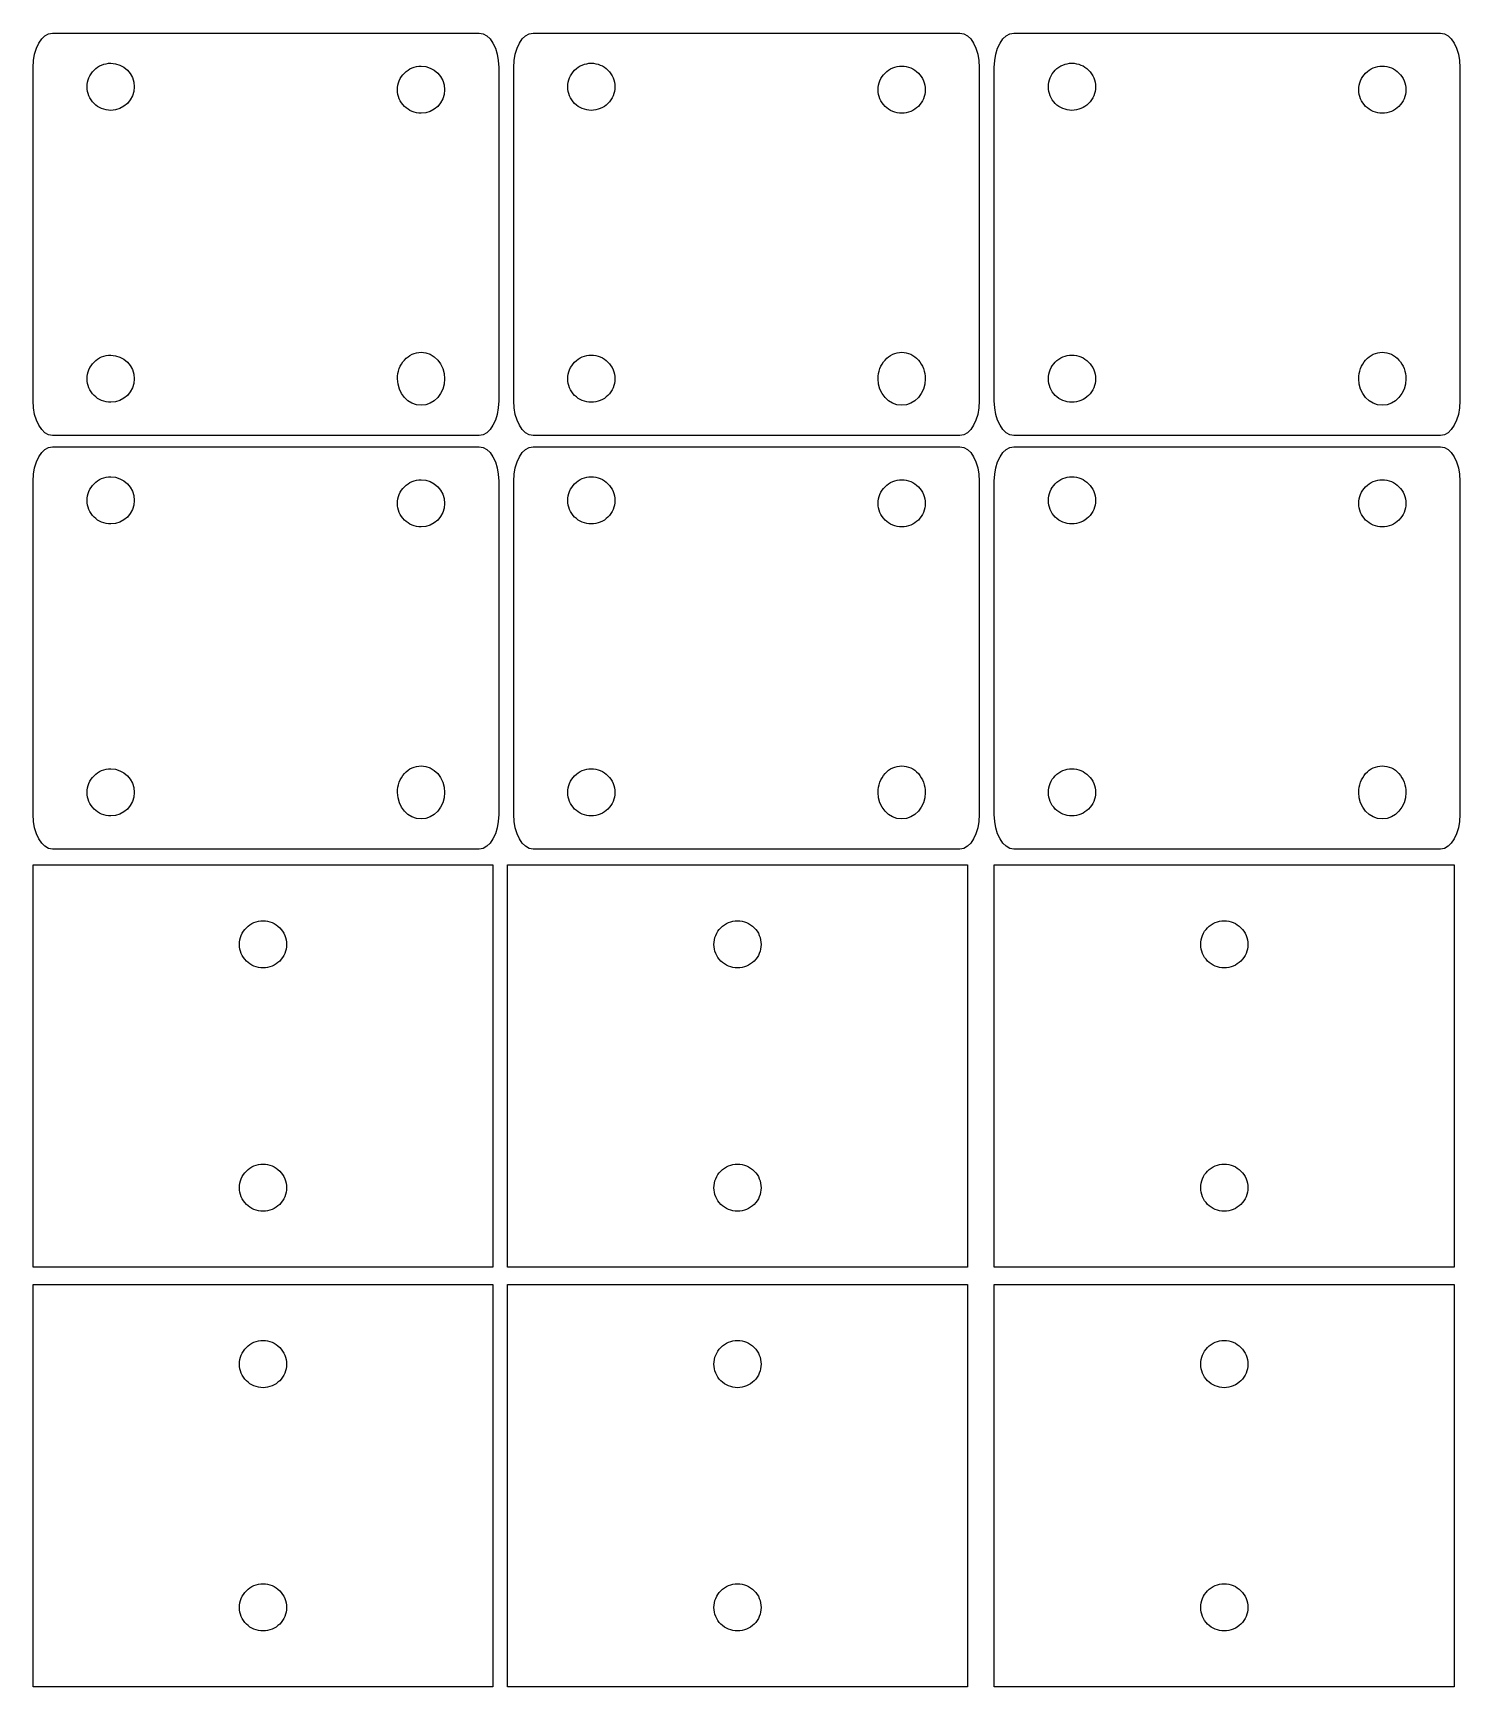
# Model space of a CAD drawing. Extents: x 50 to 174, y 137 to 281.
import ezdxf

# ---------------------------------------------------------------- set-up
doc = ezdxf.new("R2010")
doc.units = 0
doc.layers.add('DecoupeLaser', color=7, linetype='CONTINUOUS')

msp = doc.modelspace()

# ---------------------------------------------------------------- linework, layer by layer
at = {"layer": 'DecoupeLaser', "color": 7}
for p, q in [((51.697541, 281.235652), (88.802459, 281.235652)), ((51.697541, 281.235652), (51.697541, 281.235652)), ((93.501716, 281.235652), (130.6067, 281.235652)), ((93.501716, 281.235652), (93.501716, 281.235652)), ((135.3059, 281.235652), (172.41089, 281.235652)), ((135.3059, 281.235652), (135.3059, 281.235652)), ((50, 249.240494), (50, 278.230809)), ((90.5, 278.230809), (90.5, 249.240494)), ((91.804175, 249.240494), (91.804175, 278.230809)), ((132.30424, 278.230809), (132.30424, 249.240494)), ((133.60836, 249.240494), (133.60836, 278.230809)), ((174.10843, 278.230809), (174.10843, 249.240494)), ((58.800001, 276.56384), (58.800001, 276.56384)), ((85.799999, 276.307464), (85.799999, 276.307464)), ((100.60418, 276.56384), (100.60418, 276.56384)), ((127.60424, 276.307464), (127.60424, 276.307464)), ((142.40837, 276.56384), (142.40837, 276.56384)), ((169.40843, 276.307464), (169.40843, 276.307464)), ((58.800001, 251.16384), (58.800001, 251.16384)), ((85.799999, 251.16384), (85.799999, 251.16384)), ((100.60418, 251.16384), (100.60418, 251.16384)), ((127.60424, 251.16384), (127.60424, 251.16384)), ((142.40837, 251.16384), (142.40837, 251.16384)), ((169.40843, 251.16384), (169.40843, 251.16384)), ((88.802459, 246.235652), (51.697541, 246.235652)), ((130.6067, 246.235652), (93.501716, 246.235652)), ((172.41089, 246.235652), (135.3059, 246.235652)), ((51.697541, 245.252314), (88.802459, 245.252314)), ((51.697541, 245.252314), (51.697541, 245.252314)), ((93.501716, 245.252314), (130.6067, 245.252314)), ((93.501716, 245.252314), (93.501716, 245.252314)), ((135.3059, 245.252314), (172.41089, 245.252314)), ((135.3059, 245.252314), (135.3059, 245.252314)), ((50, 213.257156), (50, 242.247471)), ((90.5, 242.247471), (90.5, 213.257156)), ((91.804175, 213.257156), (91.804175, 242.247471)), ((132.30424, 242.247471), (132.30424, 213.257156)), ((133.60836, 213.257156), (133.60836, 242.247471)), ((174.10843, 242.247471), (174.10843, 213.257156)), ((58.800001, 240.580502), (58.800001, 240.580502)), ((85.799999, 240.324126), (85.799999, 240.324126)), ((100.60418, 240.580502), (100.60418, 240.580502)), ((127.60424, 240.324126), (127.60424, 240.324126)), ((142.40837, 240.580502), (142.40837, 240.580502)), ((169.40843, 240.324126), (169.40843, 240.324126)), ((58.800001, 215.180502), (58.800001, 215.180502)), ((85.799999, 215.180502), (85.799999, 215.180502)), ((100.60418, 215.180502), (100.60418, 215.180502)), ((127.60424, 215.180502), (127.60424, 215.180502)), ((142.40837, 215.180502), (142.40837, 215.180502)), ((169.40843, 215.180502), (169.40843, 215.180502)), ((88.802459, 210.252314), (51.697541, 210.252314)), ((130.6067, 210.252314), (93.501716, 210.252314)), ((172.41089, 210.252314), (135.3059, 210.252314)), ((50, 208.874184), (90, 208.874184)), ((50, 173.874184), (50, 208.874184)), ((90, 208.874184), (90, 173.874184)), ((91.274986, 208.874184), (131.274986, 208.874184)), ((91.274986, 173.874184), (91.274986, 208.874184)), ((131.274986, 208.874184), (131.274986, 173.874184)), ((133.60831, 208.874184), (173.60831, 208.874184)), ((133.60831, 173.874184), (133.60831, 208.874184)), ((173.60831, 208.874184), (173.60831, 173.874184)), ((72.05, 201.957522), (72.05, 201.957522)), ((72.05, 201.957522), (72.05, 201.957522)), ((113.325, 201.957522), (113.325, 201.957522)), ((113.325, 201.957522), (113.325, 201.957522)), ((155.65836, 201.957522), (155.65836, 201.957522)), ((155.65836, 201.957522), (155.65836, 201.957522)), ((72.05, 180.79085), (72.05, 180.79085)), ((72.05, 180.79085), (72.05, 180.79085)), ((113.325, 180.79085), (113.325, 180.79085)), ((113.325, 180.79085), (113.325, 180.79085)), ((155.65836, 180.79085), (155.65836, 180.79085)), ((155.65836, 180.79085), (155.65836, 180.79085)), ((90, 173.874184), (50, 173.874184)), ((131.274986, 173.874184), (91.274986, 173.874184)), ((173.60831, 173.874184), (133.60831, 173.874184)), ((50, 172.36169), (90, 172.36169)), ((50, 137.36169), (50, 172.36169)), ((90, 172.36169), (90, 137.36169)), ((91.274986, 172.36169), (131.274986, 172.36169)), ((91.274986, 137.36169), (91.274986, 172.36169)), ((131.274986, 172.36169), (131.274986, 137.36169)), ((133.60831, 172.36169), (173.60831, 172.36169)), ((133.60831, 137.36169), (133.60831, 172.36169)), ((173.60831, 172.36169), (173.60831, 137.36169)), ((72.05, 165.44501), (72.05, 165.44501)), ((72.05, 165.44501), (72.05, 165.44501)), ((113.325, 165.44501), (113.325, 165.44501)), ((113.325, 165.44501), (113.325, 165.44501)), ((155.65836, 165.44501), (155.65836, 165.44501)), ((155.65836, 165.44501), (155.65836, 165.44501)), ((72.05, 144.27833), (72.05, 144.27833)), ((72.05, 144.27833), (72.05, 144.27833)), ((113.325, 144.27833), (113.325, 144.27833)), ((113.325, 144.27833), (113.325, 144.27833)), ((155.65836, 144.27833), (155.65836, 144.27833)), ((155.65836, 144.27833), (155.65836, 144.27833)), ((90, 137.36169), (50, 137.36169)), ((131.274986, 137.36169), (91.274986, 137.36169)), ((173.60831, 137.36169), (133.60831, 137.36169))]:
    msp.add_line(p, q, dxfattribs=at)
for points in [[(50, 278.230809), (50, 279.895492), (50.757103, 281.235652), (51.697541, 281.235652)], [(88.802459, 281.235652), (89.742897, 281.235652), (90.5, 279.895492), (90.5, 278.230809)], [(91.804175, 278.230809), (91.804175, 279.895492), (92.561278, 281.235652), (93.501716, 281.235652)], [(130.6067, 281.235652), (131.54714, 281.235652), (132.30424, 279.895492), (132.30424, 278.230809)], [(133.60836, 278.230809), (133.60836, 279.895492), (134.36546, 281.235652), (135.3059, 281.235652)], [(172.41089, 281.235652), (173.35133, 281.235652), (174.10843, 279.895492), (174.10843, 278.230809)], [(54.700001, 276.56384), (54.700001, 277.107534), (54.915983, 277.628959), (55.300432, 278.013409)], [(55.300432, 278.013409), (55.684882, 278.397858), (56.206307, 278.61384), (56.750001, 278.61384)], [(56.750001, 278.61384), (57.882185, 278.61384), (58.800001, 277.696024), (58.800001, 276.56384)], [(81.7, 276.307464), (81.7, 276.851158), (81.915982, 277.372583), (82.300431, 277.757033)], [(82.300431, 277.757033), (82.684881, 278.141483), (83.206306, 278.357464), (83.75, 278.357464)], [(83.75, 278.357464), (84.882183, 278.357464), (85.799999, 277.439648), (85.799999, 276.307464)], [(96.504176, 276.56384), (96.504176, 277.107534), (96.720158, 277.628959), (97.104607, 278.013409)], [(97.104607, 278.013409), (97.489057, 278.397858), (98.010482, 278.61384), (98.554176, 278.61384)], [(98.554176, 278.61384), (99.09787, 278.613841), (99.619297, 278.39786), (100.003747, 278.01341)], [(100.003747, 278.01341), (100.388198, 277.628961), (100.60418, 277.107535), (100.60418, 276.56384)], [(123.50424, 276.307464), (123.50424, 276.851158), (123.720222, 277.372583), (124.104671, 277.757033)], [(124.104671, 277.757033), (124.489121, 278.141483), (125.010546, 278.357464), (125.55424, 278.357464)], [(125.55424, 278.357464), (126.097934, 278.357464), (126.619359, 278.141483), (127.003809, 277.757033)], [(127.003809, 277.757033), (127.388258, 277.372583), (127.60424, 276.851158), (127.60424, 276.307464)], [(138.30836, 276.56384), (138.30836, 277.107534), (138.524342, 277.628959), (138.908791, 278.013409)], [(138.908791, 278.013409), (139.293241, 278.397858), (139.814666, 278.61384), (140.35836, 278.61384)], [(140.35836, 278.61384), (140.902056, 278.613843), (141.423484, 278.397862), (141.807935, 278.013412)], [(141.807935, 278.013412), (142.192387, 277.628963), (142.40837, 277.107536), (142.40837, 276.56384)], [(165.30843, 276.307464), (165.30843, 276.851158), (165.524412, 277.372583), (165.908861, 277.757033)], [(165.908861, 277.757033), (166.293311, 278.141483), (166.814736, 278.357464), (167.35843, 278.357464)], [(167.35843, 278.357464), (167.902124, 278.357464), (168.423549, 278.141483), (168.807999, 277.757033)], [(168.807999, 277.757033), (169.192448, 277.372583), (169.40843, 276.851158), (169.40843, 276.307464)], [(55.300432, 275.114271), (54.915983, 275.498721), (54.700001, 276.020146), (54.700001, 276.56384)], [(58.800001, 276.56384), (58.800001, 275.431656), (57.882185, 274.51384), (56.750001, 274.51384)], [(82.300431, 274.857895), (81.915982, 275.242345), (81.7, 275.76377), (81.7, 276.307464)], [(85.799999, 276.307464), (85.799999, 275.175281), (84.882183, 274.257464), (83.75, 274.257464)], [(97.104607, 275.114271), (96.720158, 275.498721), (96.504176, 276.020146), (96.504176, 276.56384)], [(100.60418, 276.56384), (100.60418, 276.020146), (100.388198, 275.498719), (100.003747, 275.11427)], [(124.104671, 274.857895), (123.720222, 275.242345), (123.50424, 275.76377), (123.50424, 276.307464)], [(127.60424, 276.307464), (127.60424, 275.76377), (127.388258, 275.242345), (127.003809, 274.857895)], [(138.908791, 275.114271), (138.524342, 275.498721), (138.30836, 276.020146), (138.30836, 276.56384)], [(142.40837, 276.56384), (142.40837, 276.020144), (142.192387, 275.498717), (141.807935, 275.114268)], [(165.908861, 274.857895), (165.524412, 275.242345), (165.30843, 275.76377), (165.30843, 276.307464)], [(169.40843, 276.307464), (169.40843, 275.76377), (169.192448, 275.242345), (168.807999, 274.857895)], [(56.750001, 274.51384), (56.206307, 274.51384), (55.684882, 274.729822), (55.300432, 275.114271)], [(83.75, 274.257464), (83.206306, 274.257464), (82.684881, 274.473445), (82.300431, 274.857895)], [(98.554176, 274.51384), (98.010482, 274.51384), (97.489057, 274.729822), (97.104607, 275.114271)], [(100.003747, 275.11427), (99.619297, 274.72982), (99.09787, 274.513839), (98.554176, 274.51384)], [(125.55424, 274.257464), (125.010546, 274.257464), (124.489121, 274.473445), (124.104671, 274.857895)], [(127.003809, 274.857895), (126.619359, 274.473445), (126.097934, 274.257464), (125.55424, 274.257464)], [(140.35836, 274.51384), (139.814666, 274.51384), (139.293241, 274.729822), (138.908791, 275.114271)], [(141.807935, 275.114268), (141.423484, 274.729818), (140.902056, 274.513837), (140.35836, 274.51384)], [(167.35843, 274.257464), (166.814736, 274.257464), (166.293311, 274.473445), (165.908861, 274.857895)], [(168.807999, 274.857895), (168.423549, 274.473445), (167.902124, 274.257464), (167.35843, 274.257464)], [(82.300431, 252.794694), (82.684881, 253.227224), (83.206306, 253.470216), (83.75, 253.470216)], [(83.75, 253.470216), (84.882183, 253.470216), (85.799999, 252.437616), (85.799999, 251.16384)], [(124.104671, 252.794694), (124.489121, 253.227224), (125.010546, 253.470216), (125.55424, 253.470216)], [(125.55424, 253.470216), (126.097934, 253.470216), (126.619359, 253.227224), (127.003809, 252.794694)], [(165.908861, 252.794694), (166.293311, 253.227224), (166.814736, 253.470216), (167.35843, 253.470216)], [(167.35843, 253.470216), (167.902124, 253.470216), (168.423549, 253.227224), (168.807999, 252.794694)], [(54.700001, 251.16384), (54.700001, 251.707534), (54.915983, 252.228959), (55.300432, 252.613409)], [(55.300432, 252.613409), (55.684882, 252.997858), (56.206307, 253.21384), (56.750001, 253.21384)], [(56.750001, 253.21384), (57.882185, 253.21384), (58.800001, 252.296024), (58.800001, 251.16384)], [(81.7, 251.16384), (81.7, 251.775529), (81.915981, 252.362165), (82.300431, 252.794694)], [(96.504176, 251.16384), (96.504176, 251.707534), (96.720158, 252.228959), (97.104607, 252.613409)], [(97.104607, 252.613409), (97.489057, 252.997858), (98.010482, 253.21384), (98.554176, 253.21384)], [(98.554176, 253.21384), (99.09787, 253.213841), (99.619297, 252.99786), (100.003747, 252.61341)], [(100.003747, 252.61341), (100.388198, 252.228961), (100.60418, 251.707535), (100.60418, 251.16384)], [(123.50424, 251.16384), (123.50424, 251.775529), (123.720221, 252.362165), (124.104671, 252.794694)], [(127.003809, 252.794694), (127.388259, 252.362165), (127.60424, 251.775529), (127.60424, 251.16384)], [(138.30836, 251.16384), (138.30836, 251.707534), (138.524342, 252.228959), (138.908791, 252.613409)], [(138.908791, 252.613409), (139.293241, 252.997858), (139.814666, 253.21384), (140.35836, 253.21384)], [(140.35836, 253.21384), (140.902056, 253.213843), (141.423484, 252.997862), (141.807935, 252.613412)], [(141.807935, 252.613412), (142.192387, 252.228963), (142.40837, 251.707536), (142.40837, 251.16384)], [(165.30843, 251.16384), (165.30843, 251.775529), (165.524411, 252.362165), (165.908861, 252.794694)], [(168.807999, 252.794694), (169.192449, 252.362165), (169.40843, 251.775529), (169.40843, 251.16384)], [(55.300432, 249.714271), (54.915983, 250.098721), (54.700001, 250.620146), (54.700001, 251.16384)], [(58.800001, 251.16384), (58.800001, 250.031656), (57.882185, 249.11384), (56.750001, 249.11384)], [(83.75, 248.857465), (82.617817, 248.857465), (81.7, 249.890064), (81.7, 251.16384)], [(85.799999, 251.16384), (85.799999, 249.890064), (84.882183, 248.857465), (83.75, 248.857465)], [(97.104607, 249.714271), (96.720158, 250.098721), (96.504176, 250.620146), (96.504176, 251.16384)], [(100.60418, 251.16384), (100.60418, 250.620146), (100.388198, 250.098719), (100.003747, 249.71427)], [(125.55424, 248.857465), (124.422057, 248.857465), (123.50424, 249.890064), (123.50424, 251.16384)], [(127.60424, 251.16384), (127.60424, 249.890064), (126.686424, 248.857465), (125.55424, 248.857465)], [(138.908791, 249.714271), (138.524342, 250.098721), (138.30836, 250.620146), (138.30836, 251.16384)], [(142.40837, 251.16384), (142.40837, 250.620144), (142.192387, 250.098717), (141.807935, 249.714268)], [(167.35843, 248.857465), (166.226247, 248.857465), (165.30843, 249.890064), (165.30843, 251.16384)], [(169.40843, 251.16384), (169.40843, 249.890064), (168.490614, 248.857465), (167.35843, 248.857465)], [(51.697541, 246.235652), (50.757103, 246.235652), (50, 247.575812), (50, 249.240494)], [(56.750001, 249.11384), (56.206307, 249.11384), (55.684882, 249.329822), (55.300432, 249.714271)], [(90.5, 249.240494), (90.5, 247.575812), (89.742897, 246.235652), (88.802459, 246.235652)], [(93.501716, 246.235652), (92.561278, 246.235652), (91.804175, 247.575812), (91.804175, 249.240494)], [(98.554176, 249.11384), (98.010482, 249.11384), (97.489057, 249.329822), (97.104607, 249.714271)], [(100.003747, 249.71427), (99.619297, 249.32982), (99.09787, 249.113839), (98.554176, 249.11384)], [(132.30424, 249.240494), (132.30424, 247.575812), (131.54714, 246.235652), (130.6067, 246.235652)], [(135.3059, 246.235652), (134.36546, 246.235652), (133.60836, 247.575812), (133.60836, 249.240494)], [(140.35836, 249.11384), (139.814666, 249.11384), (139.293241, 249.329822), (138.908791, 249.714271)], [(141.807935, 249.714268), (141.423484, 249.329818), (140.902056, 249.113837), (140.35836, 249.11384)], [(174.10843, 249.240494), (174.10843, 247.575812), (173.35133, 246.235652), (172.41089, 246.235652)], [(50, 242.247471), (50, 243.912154), (50.757103, 245.252314), (51.697541, 245.252314)], [(88.802459, 245.252314), (89.742897, 245.252314), (90.5, 243.912154), (90.5, 242.247471)], [(91.804175, 242.247471), (91.804175, 243.912154), (92.561278, 245.252314), (93.501716, 245.252314)], [(130.6067, 245.252314), (131.54714, 245.252314), (132.30424, 243.912154), (132.30424, 242.247471)], [(133.60836, 242.247471), (133.60836, 243.912154), (134.36546, 245.252314), (135.3059, 245.252314)], [(172.41089, 245.252314), (173.35133, 245.252314), (174.10843, 243.912154), (174.10843, 242.247471)], [(54.700001, 240.580502), (54.700001, 241.124196), (54.915983, 241.645621), (55.300432, 242.030071)], [(55.300432, 242.030071), (55.684882, 242.41452), (56.206307, 242.630502), (56.750001, 242.630502)], [(56.750001, 242.630502), (57.882185, 242.630502), (58.800001, 241.712686), (58.800001, 240.580502)], [(81.7, 240.324126), (81.7, 240.86782), (81.915982, 241.389245), (82.300431, 241.773695)], [(82.300431, 241.773695), (82.684881, 242.158145), (83.206306, 242.374126), (83.75, 242.374126)], [(83.75, 242.374126), (84.882183, 242.374126), (85.799999, 241.45631), (85.799999, 240.324126)], [(96.504176, 240.580502), (96.504176, 241.124196), (96.720158, 241.645621), (97.104607, 242.030071)], [(97.104607, 242.030071), (97.489057, 242.41452), (98.010482, 242.630502), (98.554176, 242.630502)], [(98.554176, 242.630502), (99.09787, 242.630503), (99.619297, 242.414522), (100.003747, 242.030072)], [(100.003747, 242.030072), (100.388198, 241.645623), (100.60418, 241.124197), (100.60418, 240.580502)], [(123.50424, 240.324126), (123.50424, 240.86782), (123.720222, 241.389245), (124.104671, 241.773695)], [(124.104671, 241.773695), (124.489121, 242.158145), (125.010546, 242.374126), (125.55424, 242.374126)], [(125.55424, 242.374126), (126.097934, 242.374126), (126.619359, 242.158145), (127.003809, 241.773695)], [(127.003809, 241.773695), (127.388258, 241.389245), (127.60424, 240.86782), (127.60424, 240.324126)], [(138.30836, 240.580502), (138.30836, 241.124196), (138.524342, 241.645621), (138.908791, 242.030071)], [(138.908791, 242.030071), (139.293241, 242.41452), (139.814666, 242.630502), (140.35836, 242.630502)], [(140.35836, 242.630502), (140.902056, 242.630505), (141.423484, 242.414524), (141.807935, 242.030074)], [(141.807935, 242.030074), (142.192387, 241.645625), (142.40837, 241.124198), (142.40837, 240.580502)], [(165.30843, 240.324126), (165.30843, 240.86782), (165.524412, 241.389245), (165.908861, 241.773695)], [(165.908861, 241.773695), (166.293311, 242.158145), (166.814736, 242.374126), (167.35843, 242.374126)], [(167.35843, 242.374126), (167.902124, 242.374126), (168.423549, 242.158145), (168.807999, 241.773695)], [(168.807999, 241.773695), (169.192448, 241.389245), (169.40843, 240.86782), (169.40843, 240.324126)], [(55.300432, 239.130933), (54.915983, 239.515383), (54.700001, 240.036808), (54.700001, 240.580502)], [(58.800001, 240.580502), (58.800001, 239.448318), (57.882185, 238.530502), (56.750001, 238.530502)], [(82.300431, 238.874557), (81.915982, 239.259007), (81.7, 239.780432), (81.7, 240.324126)], [(85.799999, 240.324126), (85.799999, 239.191943), (84.882183, 238.274126), (83.75, 238.274126)], [(97.104607, 239.130933), (96.720158, 239.515383), (96.504176, 240.036808), (96.504176, 240.580502)], [(100.60418, 240.580502), (100.60418, 240.036808), (100.388198, 239.515381), (100.003747, 239.130932)], [(124.104671, 238.874557), (123.720222, 239.259007), (123.50424, 239.780432), (123.50424, 240.324126)], [(127.60424, 240.324126), (127.60424, 239.780432), (127.388258, 239.259007), (127.003809, 238.874557)], [(138.908791, 239.130933), (138.524342, 239.515383), (138.30836, 240.036808), (138.30836, 240.580502)], [(142.40837, 240.580502), (142.40837, 240.036806), (142.192387, 239.515379), (141.807935, 239.13093)], [(165.908861, 238.874557), (165.524412, 239.259007), (165.30843, 239.780432), (165.30843, 240.324126)], [(169.40843, 240.324126), (169.40843, 239.780432), (169.192448, 239.259007), (168.807999, 238.874557)], [(56.750001, 238.530502), (56.206307, 238.530502), (55.684882, 238.746484), (55.300432, 239.130933)], [(83.75, 238.274126), (83.206306, 238.274126), (82.684881, 238.490107), (82.300431, 238.874557)], [(98.554176, 238.530502), (98.010482, 238.530502), (97.489057, 238.746484), (97.104607, 239.130933)], [(100.003747, 239.130932), (99.619297, 238.746482), (99.09787, 238.530501), (98.554176, 238.530502)], [(125.55424, 238.274126), (125.010546, 238.274126), (124.489121, 238.490107), (124.104671, 238.874557)], [(127.003809, 238.874557), (126.619359, 238.490107), (126.097934, 238.274126), (125.55424, 238.274126)], [(140.35836, 238.530502), (139.814666, 238.530502), (139.293241, 238.746484), (138.908791, 239.130933)], [(141.807935, 239.13093), (141.423484, 238.74648), (140.902056, 238.530499), (140.35836, 238.530502)], [(167.35843, 238.274126), (166.814736, 238.274126), (166.293311, 238.490107), (165.908861, 238.874557)], [(168.807999, 238.874557), (168.423549, 238.490107), (167.902124, 238.274126), (167.35843, 238.274126)], [(82.300431, 216.811356), (82.684881, 217.243886), (83.206306, 217.486878), (83.75, 217.486878)], [(83.75, 217.486878), (84.882183, 217.486878), (85.799999, 216.454278), (85.799999, 215.180502)], [(124.104671, 216.811356), (124.489121, 217.243886), (125.010546, 217.486878), (125.55424, 217.486878)], [(125.55424, 217.486878), (126.097934, 217.486878), (126.619359, 217.243886), (127.003809, 216.811356)], [(165.908861, 216.811356), (166.293311, 217.243886), (166.814736, 217.486878), (167.35843, 217.486878)], [(167.35843, 217.486878), (167.902124, 217.486878), (168.423549, 217.243886), (168.807999, 216.811356)], [(54.700001, 215.180502), (54.700001, 215.724196), (54.915983, 216.245621), (55.300432, 216.630071)], [(55.300432, 216.630071), (55.684882, 217.01452), (56.206307, 217.230502), (56.750001, 217.230502)], [(56.750001, 217.230502), (57.882185, 217.230502), (58.800001, 216.312686), (58.800001, 215.180502)], [(81.7, 215.180502), (81.7, 215.792191), (81.915981, 216.378827), (82.300431, 216.811356)], [(96.504176, 215.180502), (96.504176, 215.724196), (96.720158, 216.245621), (97.104607, 216.630071)], [(97.104607, 216.630071), (97.489057, 217.01452), (98.010482, 217.230502), (98.554176, 217.230502)], [(98.554176, 217.230502), (99.09787, 217.230503), (99.619297, 217.014522), (100.003747, 216.630072)], [(100.003747, 216.630072), (100.388198, 216.245623), (100.60418, 215.724197), (100.60418, 215.180502)], [(123.50424, 215.180502), (123.50424, 215.792191), (123.720221, 216.378827), (124.104671, 216.811356)], [(127.003809, 216.811356), (127.388259, 216.378827), (127.60424, 215.792191), (127.60424, 215.180502)], [(138.30836, 215.180502), (138.30836, 215.724196), (138.524342, 216.245621), (138.908791, 216.630071)], [(138.908791, 216.630071), (139.293241, 217.01452), (139.814666, 217.230502), (140.35836, 217.230502)], [(140.35836, 217.230502), (140.902056, 217.230505), (141.423484, 217.014524), (141.807935, 216.630074)], [(141.807935, 216.630074), (142.192387, 216.245625), (142.40837, 215.724198), (142.40837, 215.180502)], [(165.30843, 215.180502), (165.30843, 215.792191), (165.524411, 216.378827), (165.908861, 216.811356)], [(168.807999, 216.811356), (169.192449, 216.378827), (169.40843, 215.792191), (169.40843, 215.180502)], [(55.300432, 213.730933), (54.915983, 214.115383), (54.700001, 214.636808), (54.700001, 215.180502)], [(58.800001, 215.180502), (58.800001, 214.048318), (57.882185, 213.130502), (56.750001, 213.130502)], [(83.75, 212.874127), (82.617817, 212.874127), (81.7, 213.906726), (81.7, 215.180502)], [(85.799999, 215.180502), (85.799999, 213.906726), (84.882183, 212.874127), (83.75, 212.874127)], [(97.104607, 213.730933), (96.720158, 214.115383), (96.504176, 214.636808), (96.504176, 215.180502)], [(100.60418, 215.180502), (100.60418, 214.636808), (100.388198, 214.115381), (100.003747, 213.730932)], [(125.55424, 212.874127), (124.422057, 212.874127), (123.50424, 213.906726), (123.50424, 215.180502)], [(127.60424, 215.180502), (127.60424, 213.906726), (126.686424, 212.874127), (125.55424, 212.874127)], [(138.908791, 213.730933), (138.524342, 214.115383), (138.30836, 214.636808), (138.30836, 215.180502)], [(142.40837, 215.180502), (142.40837, 214.636806), (142.192387, 214.115379), (141.807935, 213.73093)], [(167.35843, 212.874127), (166.226247, 212.874127), (165.30843, 213.906726), (165.30843, 215.180502)], [(169.40843, 215.180502), (169.40843, 213.906726), (168.490614, 212.874127), (167.35843, 212.874127)], [(51.697541, 210.252314), (50.757103, 210.252314), (50, 211.592474), (50, 213.257156)], [(56.750001, 213.130502), (56.206307, 213.130502), (55.684882, 213.346484), (55.300432, 213.730933)], [(90.5, 213.257156), (90.5, 211.592474), (89.742897, 210.252314), (88.802459, 210.252314)], [(93.501716, 210.252314), (92.561278, 210.252314), (91.804175, 211.592474), (91.804175, 213.257156)], [(98.554176, 213.130502), (98.010482, 213.130502), (97.489057, 213.346484), (97.104607, 213.730933)], [(100.003747, 213.730932), (99.619297, 213.346482), (99.09787, 213.130501), (98.554176, 213.130502)], [(132.30424, 213.257156), (132.30424, 211.592474), (131.54714, 210.252314), (130.6067, 210.252314)], [(135.3059, 210.252314), (134.36546, 210.252314), (133.60836, 211.592474), (133.60836, 213.257156)], [(140.35836, 213.130502), (139.814666, 213.130502), (139.293241, 213.346484), (138.908791, 213.730933)], [(141.807935, 213.73093), (141.423484, 213.34648), (140.902056, 213.130499), (140.35836, 213.130502)], [(174.10843, 213.257156), (174.10843, 211.592474), (173.35133, 210.252314), (172.41089, 210.252314)], [(67.95, 201.957522), (67.95, 202.501216), (68.165982, 203.022641), (68.550431, 203.407091)], [(67.95, 201.957522), (67.95, 202.501216), (68.165982, 203.022641), (68.550431, 203.407091)], [(68.550431, 203.407091), (68.934881, 203.791541), (69.456306, 204.007522), (70, 204.007522)], [(68.550431, 203.407091), (68.934881, 203.791541), (69.456306, 204.007522), (70, 204.007522)], [(70, 204.007522), (70.543694, 204.007522), (71.065119, 203.791541), (71.449569, 203.407091)], [(70, 204.007522), (70.543694, 204.007522), (71.065119, 203.791541), (71.449569, 203.407091)], [(71.449569, 203.407091), (71.834018, 203.022641), (72.05, 202.501216), (72.05, 201.957522)], [(71.449569, 203.407091), (71.834018, 203.022641), (72.05, 202.501216), (72.05, 201.957522)], [(109.225, 201.957522), (109.225, 202.501216), (109.440982, 203.022641), (109.825431, 203.407091)], [(109.225, 201.957522), (109.225, 202.501216), (109.440982, 203.022641), (109.825431, 203.407091)], [(109.825431, 203.407091), (110.209881, 203.791541), (110.731306, 204.007522), (111.275, 204.007522)], [(109.825431, 203.407091), (110.209881, 203.791541), (110.731306, 204.007522), (111.275, 204.007522)], [(111.275, 204.007522), (111.818694, 204.007522), (112.340119, 203.791541), (112.724569, 203.407091)], [(111.275, 204.007522), (111.818694, 204.007522), (112.340119, 203.791541), (112.724569, 203.407091)], [(112.724569, 203.407091), (113.109018, 203.022641), (113.325, 202.501216), (113.325, 201.957522)], [(112.724569, 203.407091), (113.109018, 203.022641), (113.325, 202.501216), (113.325, 201.957522)], [(151.55836, 201.957522), (151.55836, 202.501216), (151.774342, 203.022641), (152.158791, 203.407091)], [(151.55836, 201.957522), (151.55836, 202.501216), (151.774342, 203.022641), (152.158791, 203.407091)], [(152.158791, 203.407091), (152.543241, 203.791541), (153.064666, 204.007522), (153.60836, 204.007522)], [(152.158791, 203.407091), (152.543241, 203.791541), (153.064666, 204.007522), (153.60836, 204.007522)], [(153.60836, 204.007522), (154.152054, 204.007522), (154.673479, 203.791541), (155.057929, 203.407091)], [(153.60836, 204.007522), (154.152054, 204.007522), (154.673479, 203.791541), (155.057929, 203.407091)], [(155.057929, 203.407091), (155.442378, 203.022641), (155.65836, 202.501216), (155.65836, 201.957522)], [(155.057929, 203.407091), (155.442378, 203.022641), (155.65836, 202.501216), (155.65836, 201.957522)], [(68.550431, 200.507953), (68.165982, 200.892403), (67.95, 201.413828), (67.95, 201.957522)], [(68.550431, 200.507953), (68.165982, 200.892403), (67.95, 201.413828), (67.95, 201.957522)], [(72.05, 201.957522), (72.05, 201.413828), (71.834018, 200.892403), (71.449569, 200.507953)], [(72.05, 201.957522), (72.05, 201.413828), (71.834018, 200.892403), (71.449569, 200.507953)], [(109.825431, 200.507953), (109.440982, 200.892403), (109.225, 201.413828), (109.225, 201.957522)], [(109.825431, 200.507953), (109.440982, 200.892403), (109.225, 201.413828), (109.225, 201.957522)], [(113.325, 201.957522), (113.325, 201.413828), (113.109018, 200.892403), (112.724569, 200.507953)], [(113.325, 201.957522), (113.325, 201.413828), (113.109018, 200.892403), (112.724569, 200.507953)], [(152.158791, 200.507953), (151.774342, 200.892403), (151.55836, 201.413828), (151.55836, 201.957522)], [(152.158791, 200.507953), (151.774342, 200.892403), (151.55836, 201.413828), (151.55836, 201.957522)], [(155.65836, 201.957522), (155.65836, 201.413828), (155.442378, 200.892403), (155.057929, 200.507953)], [(155.65836, 201.957522), (155.65836, 201.413828), (155.442378, 200.892403), (155.057929, 200.507953)], [(70, 199.907522), (69.456306, 199.907522), (68.934881, 200.123503), (68.550431, 200.507953)], [(70, 199.907522), (69.456306, 199.907522), (68.934881, 200.123503), (68.550431, 200.507953)], [(71.449569, 200.507953), (71.065119, 200.123503), (70.543694, 199.907522), (70, 199.907522)], [(71.449569, 200.507953), (71.065119, 200.123503), (70.543694, 199.907522), (70, 199.907522)], [(111.275, 199.907522), (110.731306, 199.907522), (110.209881, 200.123503), (109.825431, 200.507953)], [(111.275, 199.907522), (110.731306, 199.907522), (110.209881, 200.123503), (109.825431, 200.507953)], [(112.724569, 200.507953), (112.340119, 200.123503), (111.818694, 199.907522), (111.275, 199.907522)], [(112.724569, 200.507953), (112.340119, 200.123503), (111.818694, 199.907522), (111.275, 199.907522)], [(153.60836, 199.907522), (153.064666, 199.907522), (152.543241, 200.123503), (152.158791, 200.507953)], [(153.60836, 199.907522), (153.064666, 199.907522), (152.543241, 200.123503), (152.158791, 200.507953)], [(155.057929, 200.507953), (154.673479, 200.123503), (154.152054, 199.907522), (153.60836, 199.907522)], [(155.057929, 200.507953), (154.673479, 200.123503), (154.152054, 199.907522), (153.60836, 199.907522)], [(68.55043, 182.240419), (68.934879, 182.624869), (69.456306, 182.84085), (70, 182.84085)], [(68.55043, 182.240419), (68.934879, 182.624869), (69.456306, 182.84085), (70, 182.84085)], [(70, 182.84085), (70.543694, 182.84085), (71.065121, 182.624869), (71.44957, 182.240419)], [(70, 182.84085), (70.543694, 182.84085), (71.065121, 182.624869), (71.44957, 182.240419)], [(109.82543, 182.240419), (110.209879, 182.624869), (110.731306, 182.84085), (111.275, 182.84085)], [(109.82543, 182.240419), (110.209879, 182.624869), (110.731306, 182.84085), (111.275, 182.84085)], [(111.275, 182.84085), (111.818694, 182.84085), (112.340121, 182.624869), (112.72457, 182.240419)], [(111.275, 182.84085), (111.818694, 182.84085), (112.340121, 182.624869), (112.72457, 182.240419)], [(152.15879, 182.240419), (152.543239, 182.624869), (153.064666, 182.84085), (153.60836, 182.84085)], [(152.15879, 182.240419), (152.543239, 182.624869), (153.064666, 182.84085), (153.60836, 182.84085)], [(153.60836, 182.84085), (154.152054, 182.84085), (154.673481, 182.624869), (155.05793, 182.240419)], [(153.60836, 182.84085), (154.152054, 182.84085), (154.673481, 182.624869), (155.05793, 182.240419)], [(67.95, 180.79085), (67.949999, 181.334544), (68.16598, 181.855969), (68.55043, 182.240419)], [(67.95, 180.79085), (67.949999, 181.334544), (68.16598, 181.855969), (68.55043, 182.240419)], [(71.44957, 182.240419), (71.83402, 181.855969), (72.050001, 181.334544), (72.05, 180.79085)], [(71.44957, 182.240419), (71.83402, 181.855969), (72.050001, 181.334544), (72.05, 180.79085)], [(109.225, 180.79085), (109.224999, 181.334544), (109.44098, 181.855969), (109.82543, 182.240419)], [(109.225, 180.79085), (109.224999, 181.334544), (109.44098, 181.855969), (109.82543, 182.240419)], [(112.72457, 182.240419), (113.10902, 181.855969), (113.325001, 181.334544), (113.325, 180.79085)], [(112.72457, 182.240419), (113.10902, 181.855969), (113.325001, 181.334544), (113.325, 180.79085)], [(151.55836, 180.79085), (151.558359, 181.334544), (151.77434, 181.855969), (152.15879, 182.240419)], [(151.55836, 180.79085), (151.558359, 181.334544), (151.77434, 181.855969), (152.15879, 182.240419)], [(155.05793, 182.240419), (155.44238, 181.855969), (155.658361, 181.334544), (155.65836, 180.79085)], [(155.05793, 182.240419), (155.44238, 181.855969), (155.658361, 181.334544), (155.65836, 180.79085)], [(68.55043, 179.341281), (68.16598, 179.725731), (67.949999, 180.247156), (67.95, 180.79085)], [(68.55043, 179.341281), (68.16598, 179.725731), (67.949999, 180.247156), (67.95, 180.79085)], [(72.05, 180.79085), (72.050001, 180.247156), (71.83402, 179.725731), (71.44957, 179.341281)], [(72.05, 180.79085), (72.050001, 180.247156), (71.83402, 179.725731), (71.44957, 179.341281)], [(109.82543, 179.341281), (109.44098, 179.725731), (109.224999, 180.247156), (109.225, 180.79085)], [(109.82543, 179.341281), (109.44098, 179.725731), (109.224999, 180.247156), (109.225, 180.79085)], [(113.325, 180.79085), (113.325001, 180.247156), (113.10902, 179.725731), (112.72457, 179.341281)], [(113.325, 180.79085), (113.325001, 180.247156), (113.10902, 179.725731), (112.72457, 179.341281)], [(152.15879, 179.341281), (151.77434, 179.725731), (151.558359, 180.247156), (151.55836, 180.79085)], [(152.15879, 179.341281), (151.77434, 179.725731), (151.558359, 180.247156), (151.55836, 180.79085)], [(155.65836, 180.79085), (155.658361, 180.247156), (155.44238, 179.725731), (155.05793, 179.341281)], [(155.65836, 180.79085), (155.658361, 180.247156), (155.44238, 179.725731), (155.05793, 179.341281)], [(70, 178.74085), (69.456306, 178.74085), (68.934879, 178.956832), (68.55043, 179.341281)], [(70, 178.74085), (69.456306, 178.74085), (68.934879, 178.956832), (68.55043, 179.341281)], [(71.44957, 179.341281), (71.065121, 178.956832), (70.543694, 178.74085), (70, 178.74085)], [(71.44957, 179.341281), (71.065121, 178.956832), (70.543694, 178.74085), (70, 178.74085)], [(111.275, 178.74085), (110.731306, 178.74085), (110.209879, 178.956832), (109.82543, 179.341281)], [(111.275, 178.74085), (110.731306, 178.74085), (110.209879, 178.956832), (109.82543, 179.341281)], [(112.72457, 179.341281), (112.340121, 178.956832), (111.818694, 178.74085), (111.275, 178.74085)], [(112.72457, 179.341281), (112.340121, 178.956832), (111.818694, 178.74085), (111.275, 178.74085)], [(153.60836, 178.74085), (153.064666, 178.74085), (152.543239, 178.956832), (152.15879, 179.341281)], [(153.60836, 178.74085), (153.064666, 178.74085), (152.543239, 178.956832), (152.15879, 179.341281)], [(155.05793, 179.341281), (154.673481, 178.956832), (154.152054, 178.74085), (153.60836, 178.74085)], [(155.05793, 179.341281), (154.673481, 178.956832), (154.152054, 178.74085), (153.60836, 178.74085)], [(67.95, 165.44501), (67.95, 165.988704), (68.165982, 166.510129), (68.550431, 166.894579)], [(67.95, 165.44501), (67.95, 165.988704), (68.165982, 166.510129), (68.550431, 166.894579)], [(68.550431, 166.894579), (68.934881, 167.279029), (69.456306, 167.49501), (70, 167.49501)], [(68.550431, 166.894579), (68.934881, 167.279029), (69.456306, 167.49501), (70, 167.49501)], [(70, 167.49501), (70.543694, 167.49501), (71.065119, 167.279029), (71.449569, 166.894579)], [(70, 167.49501), (70.543694, 167.49501), (71.065119, 167.279029), (71.449569, 166.894579)], [(71.449569, 166.894579), (71.834018, 166.510129), (72.05, 165.988704), (72.05, 165.44501)], [(71.449569, 166.894579), (71.834018, 166.510129), (72.05, 165.988704), (72.05, 165.44501)], [(109.225, 165.44501), (109.225, 165.988704), (109.440982, 166.510129), (109.825431, 166.894579)], [(109.225, 165.44501), (109.225, 165.988704), (109.440982, 166.510129), (109.825431, 166.894579)], [(109.825431, 166.894579), (110.209881, 167.279029), (110.731306, 167.49501), (111.275, 167.49501)], [(109.825431, 166.894579), (110.209881, 167.279029), (110.731306, 167.49501), (111.275, 167.49501)], [(111.275, 167.49501), (111.818694, 167.49501), (112.340119, 167.279029), (112.724569, 166.894579)], [(111.275, 167.49501), (111.818694, 167.49501), (112.340119, 167.279029), (112.724569, 166.894579)], [(112.724569, 166.894579), (113.109018, 166.510129), (113.325, 165.988704), (113.325, 165.44501)], [(112.724569, 166.894579), (113.109018, 166.510129), (113.325, 165.988704), (113.325, 165.44501)], [(151.55836, 165.44501), (151.55836, 165.988704), (151.774342, 166.510129), (152.158791, 166.894579)], [(151.55836, 165.44501), (151.55836, 165.988704), (151.774342, 166.510129), (152.158791, 166.894579)], [(152.158791, 166.894579), (152.543241, 167.279029), (153.064666, 167.49501), (153.60836, 167.49501)], [(152.158791, 166.894579), (152.543241, 167.279029), (153.064666, 167.49501), (153.60836, 167.49501)], [(153.60836, 167.49501), (154.152054, 167.49501), (154.673479, 167.279029), (155.057929, 166.894579)], [(153.60836, 167.49501), (154.152054, 167.49501), (154.673479, 167.279029), (155.057929, 166.894579)], [(155.057929, 166.894579), (155.442378, 166.510129), (155.65836, 165.988704), (155.65836, 165.44501)], [(155.057929, 166.894579), (155.442378, 166.510129), (155.65836, 165.988704), (155.65836, 165.44501)], [(68.550431, 163.995441), (68.165982, 164.379891), (67.95, 164.901316), (67.95, 165.44501)], [(68.550431, 163.995441), (68.165982, 164.379891), (67.95, 164.901316), (67.95, 165.44501)], [(72.05, 165.44501), (72.05, 164.901316), (71.834018, 164.379891), (71.449569, 163.995441)], [(72.05, 165.44501), (72.05, 164.901316), (71.834018, 164.379891), (71.449569, 163.995441)], [(109.825431, 163.995441), (109.440982, 164.379891), (109.225, 164.901316), (109.225, 165.44501)], [(109.825431, 163.995441), (109.440982, 164.379891), (109.225, 164.901316), (109.225, 165.44501)], [(113.325, 165.44501), (113.325, 164.901316), (113.109018, 164.379891), (112.724569, 163.995441)], [(113.325, 165.44501), (113.325, 164.901316), (113.109018, 164.379891), (112.724569, 163.995441)], [(152.158791, 163.995441), (151.774342, 164.379891), (151.55836, 164.901316), (151.55836, 165.44501)], [(152.158791, 163.995441), (151.774342, 164.379891), (151.55836, 164.901316), (151.55836, 165.44501)], [(155.65836, 165.44501), (155.65836, 164.901316), (155.442378, 164.379891), (155.057929, 163.995441)], [(155.65836, 165.44501), (155.65836, 164.901316), (155.442378, 164.379891), (155.057929, 163.995441)], [(70, 163.39501), (69.456306, 163.39501), (68.934881, 163.610991), (68.550431, 163.995441)], [(70, 163.39501), (69.456306, 163.39501), (68.934881, 163.610991), (68.550431, 163.995441)], [(71.449569, 163.995441), (71.065119, 163.610991), (70.543694, 163.39501), (70, 163.39501)], [(71.449569, 163.995441), (71.065119, 163.610991), (70.543694, 163.39501), (70, 163.39501)], [(111.275, 163.39501), (110.731306, 163.39501), (110.209881, 163.610991), (109.825431, 163.995441)], [(111.275, 163.39501), (110.731306, 163.39501), (110.209881, 163.610991), (109.825431, 163.995441)], [(112.724569, 163.995441), (112.340119, 163.610991), (111.818694, 163.39501), (111.275, 163.39501)], [(112.724569, 163.995441), (112.340119, 163.610991), (111.818694, 163.39501), (111.275, 163.39501)], [(153.60836, 163.39501), (153.064666, 163.39501), (152.543241, 163.610991), (152.158791, 163.995441)], [(153.60836, 163.39501), (153.064666, 163.39501), (152.543241, 163.610991), (152.158791, 163.995441)], [(155.057929, 163.995441), (154.673479, 163.610991), (154.152054, 163.39501), (153.60836, 163.39501)], [(155.057929, 163.995441), (154.673479, 163.610991), (154.152054, 163.39501), (153.60836, 163.39501)], [(67.95, 144.27833), (67.949999, 144.822024), (68.16598, 145.343449), (68.55043, 145.727899)], [(67.95, 144.27833), (67.949999, 144.822024), (68.16598, 145.343449), (68.55043, 145.727899)], [(68.55043, 145.727899), (68.934879, 146.112349), (69.456306, 146.32833), (70, 146.32833)], [(68.55043, 145.727899), (68.934879, 146.112349), (69.456306, 146.32833), (70, 146.32833)], [(70, 146.32833), (70.543694, 146.32833), (71.065121, 146.112349), (71.44957, 145.727899)], [(70, 146.32833), (70.543694, 146.32833), (71.065121, 146.112349), (71.44957, 145.727899)], [(71.44957, 145.727899), (71.83402, 145.343449), (72.050001, 144.822024), (72.05, 144.27833)], [(71.44957, 145.727899), (71.83402, 145.343449), (72.050001, 144.822024), (72.05, 144.27833)], [(109.225, 144.27833), (109.224999, 144.822024), (109.44098, 145.343449), (109.82543, 145.727899)], [(109.225, 144.27833), (109.224999, 144.822024), (109.44098, 145.343449), (109.82543, 145.727899)], [(109.82543, 145.727899), (110.209879, 146.112349), (110.731306, 146.32833), (111.275, 146.32833)], [(109.82543, 145.727899), (110.209879, 146.112349), (110.731306, 146.32833), (111.275, 146.32833)], [(111.275, 146.32833), (111.818694, 146.32833), (112.340121, 146.112349), (112.72457, 145.727899)], [(111.275, 146.32833), (111.818694, 146.32833), (112.340121, 146.112349), (112.72457, 145.727899)], [(112.72457, 145.727899), (113.10902, 145.343449), (113.325001, 144.822024), (113.325, 144.27833)], [(112.72457, 145.727899), (113.10902, 145.343449), (113.325001, 144.822024), (113.325, 144.27833)], [(151.55836, 144.27833), (151.558359, 144.822024), (151.77434, 145.343449), (152.15879, 145.727899)], [(151.55836, 144.27833), (151.558359, 144.822024), (151.77434, 145.343449), (152.15879, 145.727899)], [(152.15879, 145.727899), (152.543239, 146.112349), (153.064666, 146.32833), (153.60836, 146.32833)], [(152.15879, 145.727899), (152.543239, 146.112349), (153.064666, 146.32833), (153.60836, 146.32833)], [(153.60836, 146.32833), (154.152054, 146.32833), (154.673481, 146.112349), (155.05793, 145.727899)], [(153.60836, 146.32833), (154.152054, 146.32833), (154.673481, 146.112349), (155.05793, 145.727899)], [(155.05793, 145.727899), (155.44238, 145.343449), (155.658361, 144.822024), (155.65836, 144.27833)], [(155.05793, 145.727899), (155.44238, 145.343449), (155.658361, 144.822024), (155.65836, 144.27833)], [(68.55043, 142.828761), (68.16598, 143.213211), (67.949999, 143.734636), (67.95, 144.27833)], [(68.55043, 142.828761), (68.16598, 143.213211), (67.949999, 143.734636), (67.95, 144.27833)], [(72.05, 144.27833), (72.050001, 143.734636), (71.83402, 143.213211), (71.44957, 142.828761)], [(72.05, 144.27833), (72.050001, 143.734636), (71.83402, 143.213211), (71.44957, 142.828761)], [(109.82543, 142.828761), (109.44098, 143.213211), (109.224999, 143.734636), (109.225, 144.27833)], [(109.82543, 142.828761), (109.44098, 143.213211), (109.224999, 143.734636), (109.225, 144.27833)], [(113.325, 144.27833), (113.325001, 143.734636), (113.10902, 143.213211), (112.72457, 142.828761)], [(113.325, 144.27833), (113.325001, 143.734636), (113.10902, 143.213211), (112.72457, 142.828761)], [(152.15879, 142.828761), (151.77434, 143.213211), (151.558359, 143.734636), (151.55836, 144.27833)], [(152.15879, 142.828761), (151.77434, 143.213211), (151.558359, 143.734636), (151.55836, 144.27833)], [(155.65836, 144.27833), (155.658361, 143.734636), (155.44238, 143.213211), (155.05793, 142.828761)], [(155.65836, 144.27833), (155.658361, 143.734636), (155.44238, 143.213211), (155.05793, 142.828761)], [(70, 142.22833), (69.456306, 142.22833), (68.934879, 142.444312), (68.55043, 142.828761)], [(70, 142.22833), (69.456306, 142.22833), (68.934879, 142.444312), (68.55043, 142.828761)], [(71.44957, 142.828761), (71.065121, 142.444312), (70.543694, 142.22833), (70, 142.22833)], [(71.44957, 142.828761), (71.065121, 142.444312), (70.543694, 142.22833), (70, 142.22833)], [(111.275, 142.22833), (110.731306, 142.22833), (110.209879, 142.444312), (109.82543, 142.828761)], [(111.275, 142.22833), (110.731306, 142.22833), (110.209879, 142.444312), (109.82543, 142.828761)], [(112.72457, 142.828761), (112.340121, 142.444312), (111.818694, 142.22833), (111.275, 142.22833)], [(112.72457, 142.828761), (112.340121, 142.444312), (111.818694, 142.22833), (111.275, 142.22833)], [(153.60836, 142.22833), (153.064666, 142.22833), (152.543239, 142.444312), (152.15879, 142.828761)], [(153.60836, 142.22833), (153.064666, 142.22833), (152.543239, 142.444312), (152.15879, 142.828761)], [(155.05793, 142.828761), (154.673481, 142.444312), (154.152054, 142.22833), (153.60836, 142.22833)], [(155.05793, 142.828761), (154.673481, 142.444312), (154.152054, 142.22833), (153.60836, 142.22833)]]:
    msp.add_open_spline(points, degree=3, dxfattribs=at)

doc.saveas('drawing.dxf')
